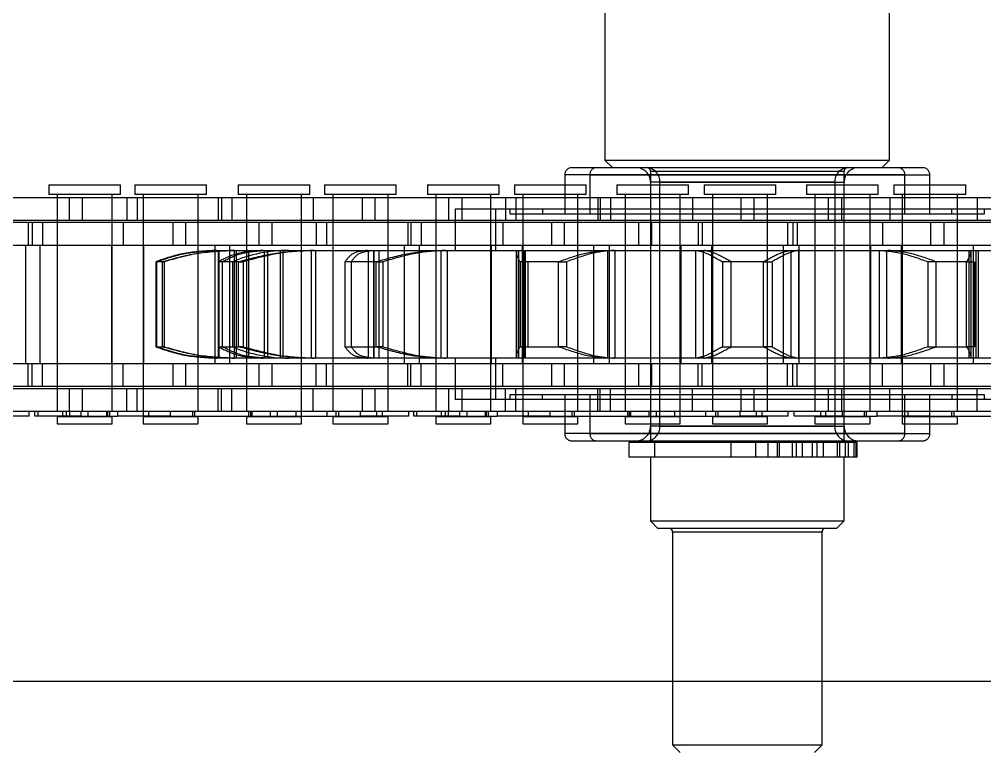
# Model space of a CAD drawing. Header units: metres. Extents: x 0 to 21025, y 0 to 14850.
# Drawn here: x 2326.9 to 2391.4, y 9051.6 to 9100.5 of the extents above; entities that cross this region are included whole.
import ezdxf

# ---------------------------------------------------------------- set-up
doc = ezdxf.new("R2010")
doc.units = ezdxf.units.M
doc.header["$LTSCALE"] = 25
doc.linetypes.add('HIDDEN2', pattern=[4.7625, 3.175, -1.5875])
doc.layers.add('SL4', color=4, linetype='Continuous')
doc.layers.add('ST1', color=7, linetype='HIDDEN2')

msp = doc.modelspace()

# ---------------------------------------------------------------- linework, layer by layer
at = {"layer": 'SL4'}
msp.add_line((2085.802, 9056.144), (2875.564, 9056.144), dxfattribs=at)
at = {"layer": 'ST1'}
for p, q in [((2366.039, 9121.619), (2366.039, 9091.029)), ((2385.089, 9091.029), (2385.089, 9121.619)), ((2366.039, 9091.029), (2383.778, 9091.029)), ((2366.039, 9091.029), (2366.539, 9090.529)), ((2383.778, 9091.029), (2385.089, 9091.029)), ((2384.589, 9090.529), (2385.089, 9091.029)), ((2363.838, 9090.529), (2385.677, 9090.529)), ((2385.677, 9090.529), (2387.291, 9090.529)), ((2386.098, 9090.04), (2363.349, 9090.04)), ((2363.349, 9090.04), (2363.349, 9087.44)), ((2365.03, 9090.04), (2365.03, 9087.44)), ((2365.03, 9090.04), (2387.779, 9090.04)), ((2369.089, 9090.279), (2369.089, 9072.239)), ((2382.032, 9090.279), (2369.096, 9090.279)), ((2382.039, 9072.239), (2382.039, 9090.279)), ((2386.098, 9087.44), (2386.098, 9090.04)), ((2387.779, 9087.44), (2387.779, 9090.04)), ((2328.827, 9089.384), (2333.624, 9089.384)), ((2328.827, 9089.384), (2328.827, 9088.725)), ((2333.624, 9088.725), (2333.624, 9089.384)), ((2334.58, 9089.384), (2339.377, 9089.384)), ((2334.58, 9089.384), (2334.58, 9088.725)), ((2339.377, 9088.725), (2339.377, 9089.384)), ((2341.497, 9089.384), (2346.294, 9089.384)), ((2341.497, 9089.384), (2341.497, 9088.725)), ((2346.294, 9088.725), (2346.294, 9089.384)), ((2347.28, 9089.384), (2352.077, 9089.384)), ((2347.28, 9089.384), (2347.28, 9088.725)), ((2352.077, 9088.725), (2352.077, 9089.384)), ((2354.167, 9089.384), (2358.964, 9089.384)), ((2354.167, 9089.384), (2354.167, 9088.725)), ((2358.964, 9088.725), (2358.964, 9089.384)), ((2359.98, 9089.384), (2364.777, 9089.384)), ((2359.98, 9089.384), (2359.98, 9088.725)), ((2364.777, 9088.725), (2364.777, 9089.384)), ((2366.837, 9089.384), (2371.634, 9089.384)), ((2366.837, 9089.384), (2366.837, 9088.725)), ((2369.089, 9089.551), (2369.089, 9073.216)), ((2381.413, 9089.551), (2369.094, 9089.551)), ((2369.716, 9073.216), (2369.716, 9089.551)), ((2369.716, 9089.551), (2382.034, 9089.551)), ((2371.634, 9088.725), (2371.634, 9089.384)), ((2372.68, 9089.384), (2377.477, 9089.384)), ((2372.68, 9089.384), (2372.68, 9088.725)), ((2377.477, 9088.725), (2377.477, 9089.384)), ((2379.532, 9089.384), (2384.329, 9089.384)), ((2379.532, 9089.384), (2379.532, 9088.725)), ((2381.413, 9089.551), (2381.413, 9073.216)), ((2382.039, 9073.216), (2382.039, 9089.551)), ((2384.329, 9088.725), (2384.329, 9089.384)), ((2385.38, 9089.384), (2390.177, 9089.384)), ((2385.38, 9089.384), (2385.38, 9088.725)), ((2390.177, 9088.725), (2390.177, 9089.384)), ((2321.104, 9088.541), (2330.199, 9088.541)), ((2333.624, 9088.725), (2328.827, 9088.725)), ((2329.38, 9088.725), (2329.38, 9074.227)), ((2329.38, 9088.541), (2329.38, 9087.021)), ((2330.199, 9088.541), (2331.059, 9088.541)), ((2330.199, 9087.021), (2330.199, 9088.541)), ((2331.059, 9088.541), (2340.154, 9088.541)), ((2331.059, 9088.541), (2331.059, 9087.021)), ((2333.07, 9074.227), (2333.07, 9088.725)), ((2333.07, 9087.021), (2333.07, 9088.541)), ((2334.05, 9088.541), (2334.05, 9087.021)), ((2339.377, 9088.725), (2334.58, 9088.725)), ((2334.736, 9088.541), (2334.736, 9087.021)), ((2335.134, 9088.725), (2335.134, 9074.227)), ((2335.134, 9088.541), (2335.134, 9087.021)), ((2338.824, 9074.227), (2338.824, 9088.725)), ((2338.824, 9087.021), (2338.824, 9088.541)), ((2340.154, 9088.541), (2340.154, 9087.021)), ((2340.154, 9088.541), (2346.504, 9088.541)), ((2340.385, 9088.541), (2340.385, 9087.021)), ((2341.071, 9088.541), (2341.071, 9087.021)), ((2346.294, 9088.725), (2341.497, 9088.725)), ((2342.05, 9088.725), (2342.05, 9074.227)), ((2342.05, 9088.541), (2342.05, 9087.021)), ((2345.74, 9074.227), (2345.74, 9088.725)), ((2345.74, 9087.021), (2345.74, 9088.541)), ((2346.504, 9088.541), (2346.504, 9087.021)), ((2346.504, 9088.541), (2355.599, 9088.541)), ((2352.077, 9088.725), (2347.28, 9088.725)), ((2347.834, 9088.725), (2347.834, 9074.227)), ((2347.834, 9088.541), (2347.834, 9087.021)), ((2349.815, 9087.021), (2349.815, 9088.541)), ((2350.645, 9088.541), (2350.645, 9087.021)), ((2351.524, 9074.227), (2351.524, 9088.725)), ((2351.524, 9087.021), (2351.524, 9088.541)), ((2358.964, 9088.725), (2354.167, 9088.725)), ((2354.72, 9088.725), (2354.72, 9074.227)), ((2354.72, 9088.541), (2354.72, 9087.021)), ((2355.599, 9088.541), (2356.459, 9088.541)), ((2355.599, 9087.021), (2355.599, 9088.541)), ((2356.459, 9088.541), (2365.554, 9088.541)), ((2356.459, 9088.541), (2356.459, 9087.021)), ((2358.41, 9074.227), (2358.41, 9088.725)), ((2358.41, 9087.021), (2358.41, 9088.541)), ((2359.39, 9088.541), (2359.39, 9087.021)), ((2364.777, 9088.725), (2359.98, 9088.725)), ((2360.076, 9088.541), (2360.076, 9087.021)), ((2360.534, 9088.725), (2360.534, 9074.227)), ((2360.534, 9088.541), (2360.534, 9087.021)), ((2364.224, 9074.227), (2364.224, 9088.725)), ((2364.224, 9087.021), (2364.224, 9088.541)), ((2365.554, 9088.541), (2365.554, 9087.021)), ((2365.554, 9088.541), (2371.904, 9088.541)), ((2365.725, 9088.541), (2365.725, 9087.021)), ((2366.411, 9088.541), (2366.411, 9087.021)), ((2371.634, 9088.725), (2366.837, 9088.725)), ((2367.39, 9088.725), (2367.39, 9074.227)), ((2367.39, 9088.541), (2367.39, 9087.021)), ((2371.08, 9074.227), (2371.08, 9088.725)), ((2371.08, 9087.021), (2371.08, 9088.541)), ((2371.904, 9088.541), (2371.904, 9087.021)), ((2371.904, 9088.541), (2380.999, 9088.541)), ((2377.477, 9088.725), (2372.68, 9088.725)), ((2373.234, 9088.725), (2373.234, 9074.227)), ((2373.234, 9088.541), (2373.234, 9087.021)), ((2375.155, 9087.021), (2375.155, 9088.541)), ((2376.011, 9088.541), (2376.011, 9087.021)), ((2376.924, 9074.227), (2376.924, 9088.725)), ((2376.924, 9087.021), (2376.924, 9088.541)), ((2384.329, 9088.725), (2379.532, 9088.725)), ((2380.086, 9088.725), (2380.086, 9074.227)), ((2380.086, 9088.541), (2380.086, 9087.021)), ((2380.999, 9088.541), (2381.859, 9088.541)), ((2380.999, 9087.021), (2380.999, 9088.541)), ((2381.859, 9088.541), (2390.954, 9088.541)), ((2381.859, 9088.541), (2381.859, 9087.021)), ((2383.776, 9074.227), (2383.776, 9088.725)), ((2383.776, 9087.021), (2383.776, 9088.541)), ((2385.106, 9088.541), (2385.106, 9087.021)), ((2390.177, 9088.725), (2385.38, 9088.725)), ((2385.934, 9088.725), (2385.934, 9074.227)), ((2385.934, 9088.541), (2385.934, 9087.021)), ((2389.624, 9074.227), (2389.624, 9088.725)), ((2389.624, 9087.021), (2389.624, 9088.541)), ((2390.954, 9088.541), (2390.954, 9087.021)), ((2390.954, 9088.541), (2397.304, 9088.541)), ((2392.419, 9087.759), (2356.02, 9087.759)), ((2356.02, 9087.759), (2356.02, 9084.989)), ((2358.71, 9087.759), (2358.71, 9084.989)), ((2359.685, 9087.759), (2359.685, 9087.44)), ((2361.87, 9087.759), (2361.87, 9087.44)), ((2389.258, 9087.44), (2389.258, 9087.759)), ((2391.444, 9087.44), (2391.444, 9087.759)), ((2359.685, 9087.44), (2389.258, 9087.44)), ((2389.258, 9087.44), (2391.444, 9087.44)), ((2318.359, 9086.869), (2327.454, 9086.869)), ((2321.104, 9087.021), (2330.199, 9087.021)), ((2327.454, 9086.869), (2327.454, 9085.349)), ((2327.454, 9086.869), (2333.804, 9086.869)), ((2327.715, 9086.869), (2327.715, 9085.349)), ((2328.401, 9086.869), (2328.401, 9085.349)), ((2329.38, 9086.869), (2329.38, 9085.349)), ((2330.199, 9087.021), (2331.059, 9087.021)), ((2331.059, 9087.021), (2340.154, 9087.021)), ((2333.07, 9085.349), (2333.07, 9086.869)), ((2333.804, 9086.869), (2333.804, 9085.349)), ((2333.804, 9086.869), (2342.899, 9086.869)), ((2335.134, 9086.869), (2335.134, 9085.349)), ((2337.145, 9085.349), (2337.145, 9086.869)), ((2337.975, 9086.869), (2337.975, 9085.349)), ((2338.824, 9085.349), (2338.824, 9086.869)), ((2340.154, 9087.021), (2346.504, 9087.021)), ((2342.05, 9086.869), (2342.05, 9085.349)), ((2342.899, 9086.869), (2343.759, 9086.869)), ((2342.899, 9085.349), (2342.899, 9086.869)), ((2343.759, 9086.869), (2352.854, 9086.869)), ((2343.759, 9086.869), (2343.759, 9085.349)), ((2345.74, 9085.349), (2345.74, 9086.869)), ((2346.504, 9087.021), (2355.599, 9087.021)), ((2346.72, 9086.869), (2346.72, 9085.349)), ((2347.406, 9086.869), (2347.406, 9085.349)), ((2347.834, 9086.869), (2347.834, 9085.349)), ((2351.524, 9085.349), (2351.524, 9086.869)), ((2352.854, 9086.869), (2352.854, 9085.349)), ((2352.854, 9086.869), (2359.204, 9086.869)), ((2353.055, 9086.869), (2353.055, 9085.349)), ((2353.741, 9086.869), (2353.741, 9085.349)), ((2354.72, 9086.869), (2354.72, 9085.349)), ((2355.599, 9087.021), (2356.459, 9087.021)), ((2356.459, 9087.021), (2365.554, 9087.021)), ((2358.41, 9085.349), (2358.41, 9086.869)), ((2359.204, 9086.869), (2359.204, 9085.349)), ((2359.204, 9086.869), (2368.299, 9086.869)), ((2360.534, 9086.869), (2360.534, 9085.349)), ((2362.485, 9085.349), (2362.485, 9086.869)), ((2363.316, 9086.869), (2363.316, 9085.349)), ((2364.224, 9085.349), (2364.224, 9086.869)), ((2365.554, 9087.021), (2371.904, 9087.021)), ((2367.39, 9086.869), (2367.39, 9085.349)), ((2368.299, 9086.869), (2369.159, 9086.869)), ((2368.299, 9085.349), (2368.299, 9086.869)), ((2369.159, 9086.869), (2378.254, 9086.869)), ((2369.159, 9086.869), (2369.159, 9085.349)), ((2371.08, 9085.349), (2371.08, 9086.869)), ((2371.904, 9087.021), (2380.999, 9087.021)), ((2372.272, 9086.869), (2372.272, 9085.349)), ((2372.547, 9086.869), (2372.547, 9085.349)), ((2373.234, 9086.869), (2373.234, 9085.349)), ((2376.924, 9085.349), (2376.924, 9086.869)), ((2378.254, 9086.869), (2378.254, 9085.349)), ((2378.254, 9086.869), (2384.604, 9086.869)), ((2378.62, 9086.869), (2378.62, 9085.349)), ((2378.894, 9086.869), (2378.894, 9085.349)), ((2380.086, 9086.869), (2380.086, 9085.349)), ((2380.999, 9087.021), (2381.859, 9087.021)), ((2381.859, 9087.021), (2390.954, 9087.021)), ((2383.776, 9085.349), (2383.776, 9086.869)), ((2384.604, 9086.869), (2384.604, 9085.349)), ((2384.604, 9086.869), (2393.699, 9086.869)), ((2385.934, 9086.869), (2385.934, 9085.349)), ((2387.851, 9085.349), (2387.851, 9086.869)), ((2388.711, 9086.869), (2388.711, 9085.349)), ((2389.624, 9085.349), (2389.624, 9086.869)), ((2390.954, 9087.021), (2397.304, 9087.021)), ((2318.359, 9085.349), (2327.454, 9085.349)), ((2327.265, 9085.349), (2327.265, 9077.419)), ((2327.454, 9085.349), (2333.804, 9085.349)), ((2328.239, 9077.419), (2328.239, 9085.349)), ((2329.38, 9085.349), (2329.38, 9077.419)), ((2333.019, 9085.349), (2333.019, 9077.419)), ((2333.07, 9077.419), (2333.07, 9085.349)), ((2333.804, 9085.349), (2342.899, 9085.349)), ((2335.134, 9085.349), (2335.134, 9077.419)), ((2335.185, 9077.419), (2335.185, 9085.349)), ((2338.824, 9077.419), (2338.824, 9085.349)), ((2339.935, 9085.349), (2339.935, 9077.419)), ((2340.939, 9077.419), (2340.939, 9085.349)), ((2342.05, 9085.349), (2342.05, 9077.419)), ((2342.899, 9085.349), (2343.759, 9085.349)), ((2343.759, 9085.349), (2352.854, 9085.349)), ((2345.719, 9085.349), (2345.719, 9077.419)), ((2345.74, 9077.419), (2345.74, 9085.349)), ((2347.834, 9085.349), (2347.834, 9077.419)), ((2347.855, 9077.419), (2347.855, 9085.349)), ((2351.524, 9077.419), (2351.524, 9085.349)), ((2352.605, 9085.349), (2352.605, 9077.419)), ((2352.854, 9085.349), (2359.204, 9085.349)), ((2353.639, 9077.419), (2353.639, 9085.349)), ((2354.72, 9085.349), (2354.72, 9077.419)), ((2358.41, 9077.419), (2358.41, 9085.349)), ((2358.419, 9085.349), (2358.419, 9077.419)), ((2359.204, 9085.349), (2368.299, 9085.349)), ((2360.525, 9077.419), (2360.525, 9085.349)), ((2360.534, 9085.349), (2360.534, 9077.419)), ((2364.224, 9077.419), (2364.224, 9085.349)), ((2365.276, 9085.349), (2365.276, 9077.419)), ((2366.339, 9077.419), (2366.339, 9085.349)), ((2367.39, 9085.349), (2367.39, 9077.419)), ((2368.299, 9085.349), (2369.159, 9085.349)), ((2369.159, 9085.349), (2378.254, 9085.349)), ((2371.08, 9077.419), (2371.08, 9085.349)), ((2371.119, 9085.349), (2371.119, 9077.419)), ((2373.196, 9077.419), (2373.196, 9085.349)), ((2373.234, 9085.349), (2373.234, 9077.419)), ((2376.924, 9077.419), (2376.924, 9085.349)), ((2377.971, 9085.349), (2377.971, 9077.419)), ((2378.254, 9085.349), (2384.604, 9085.349)), ((2379.039, 9077.419), (2379.039, 9085.349)), ((2380.086, 9085.349), (2380.086, 9077.419)), ((2383.776, 9077.419), (2383.776, 9085.349)), ((2383.819, 9085.349), (2383.819, 9077.419)), ((2384.604, 9085.349), (2393.699, 9085.349)), ((2385.891, 9077.419), (2385.891, 9085.349)), ((2385.934, 9085.349), (2385.934, 9077.419)), ((2389.624, 9077.419), (2389.624, 9085.349)), ((2390.671, 9085.349), (2390.671, 9077.419)), ((2340.066, 9084.989), (2341.12, 9084.989)), ((2340.186, 9077.779), (2340.186, 9084.989)), ((2340.229, 9077.779), (2340.229, 9084.989)), ((2341.12, 9084.989), (2341.249, 9084.989)), ((2341.249, 9077.779), (2341.249, 9084.989)), ((2341.249, 9084.989), (2343.159, 9084.989)), ((2341.384, 9077.779), (2341.384, 9084.989)), ((2342.206, 9077.779), (2342.206, 9084.989)), ((2343.159, 9084.989), (2346.284, 9084.989)), ((2343.255, 9077.779), (2343.255, 9084.989)), ((2343.471, 9077.779), (2343.471, 9084.989)), ((2344.323, 9077.779), (2344.323, 9084.989)), ((2344.504, 9077.779), (2344.504, 9084.989)), ((2346.284, 9084.989), (2346.408, 9084.989)), ((2346.408, 9077.779), (2346.408, 9084.989)), ((2346.408, 9084.989), (2350.161, 9084.989)), ((2346.704, 9077.779), (2346.704, 9084.989)), ((2350.161, 9084.989), (2354.98, 9084.989)), ((2350.221, 9077.779), (2350.221, 9084.989)), ((2350.583, 9077.779), (2350.583, 9084.989)), ((2350.598, 9077.779), (2350.598, 9084.989)), ((2350.939, 9077.779), (2350.939, 9084.989)), ((2354.98, 9084.989), (2355.084, 9084.989)), ((2355.084, 9077.779), (2355.084, 9084.989)), ((2355.084, 9084.989), (2360.227, 9084.989)), ((2355.506, 9077.779), (2355.506, 9084.989)), ((2360.097, 9084.991), (2360.097, 9077.776)), ((2360.227, 9084.989), (2366.159, 9084.989)), ((2360.244, 9077.779), (2360.244, 9084.989)), ((2360.275, 9077.779), (2360.275, 9084.989)), ((2360.592, 9084.991), (2360.592, 9077.776)), ((2360.709, 9077.779), (2360.709, 9084.989)), ((2360.734, 9077.779), (2360.734, 9084.989)), ((2366.159, 9084.989), (2366.23, 9084.989)), ((2366.23, 9077.779), (2366.23, 9084.989)), ((2366.23, 9084.989), (2372.115, 9084.989)), ((2366.727, 9077.779), (2366.727, 9084.989)), ((2372.115, 9077.779), (2372.115, 9084.989)), ((2372.115, 9084.989), (2372.143, 9084.989)), ((2372.143, 9084.989), (2378.472, 9084.989)), ((2372.627, 9077.779), (2372.627, 9084.989)), ((2378.472, 9084.989), (2378.502, 9084.989)), ((2378.502, 9077.779), (2378.502, 9084.989)), ((2378.502, 9084.989), (2384.402, 9084.989)), ((2379.013, 9077.779), (2379.013, 9084.989)), ((2384.402, 9077.779), (2384.402, 9084.989)), ((2384.402, 9084.989), (2384.471, 9084.989)), ((2384.471, 9084.989), (2390.435, 9084.989)), ((2384.898, 9077.779), (2384.898, 9084.989)), ((2390.394, 9084.989), (2390.394, 9077.779)), ((2390.419, 9077.779), (2390.419, 9084.989)), ((2390.435, 9084.989), (2395.623, 9084.989)), ((2390.537, 9077.776), (2390.537, 9084.991)), ((2390.853, 9084.989), (2390.853, 9077.779)), ((2390.884, 9077.779), (2390.884, 9084.989)), ((2391.031, 9077.776), (2391.031, 9084.991)), ((2336.433, 9084.227), (2335.977, 9084.227)), ((2335.977, 9084.227), (2335.977, 9078.541)), ((2336.057, 9078.541), (2336.057, 9084.227)), ((2336.433, 9078.541), (2336.433, 9084.227)), ((2336.433, 9084.227), (2336.553, 9084.227)), ((2336.553, 9084.227), (2336.553, 9078.541)), ((2341.529, 9084.227), (2340.175, 9084.227)), ((2340.175, 9084.227), (2340.175, 9078.541)), ((2340.447, 9078.541), (2340.447, 9084.227)), ((2341.121, 9084.227), (2341.121, 9078.541)), ((2341.529, 9078.541), (2341.529, 9084.227)), ((2341.529, 9084.227), (2341.835, 9084.227)), ((2341.835, 9084.227), (2341.835, 9078.541)), ((2350.73, 9084.227), (2348.641, 9084.227)), ((2348.641, 9084.227), (2348.641, 9078.541)), ((2349.071, 9078.541), (2349.071, 9084.227)), ((2350.73, 9078.541), (2350.73, 9084.227)), ((2350.73, 9084.227), (2351.185, 9084.227)), ((2351.185, 9084.227), (2351.185, 9078.541)), ((2362.926, 9084.227), (2360.355, 9084.227)), ((2360.355, 9084.227), (2360.355, 9078.541)), ((2360.892, 9078.541), (2360.892, 9084.227)), ((2362.926, 9078.541), (2362.926, 9084.227)), ((2362.926, 9084.227), (2363.476, 9084.227)), ((2363.476, 9084.227), (2363.476, 9078.541)), ((2376.647, 9084.227), (2373.904, 9084.227)), ((2373.904, 9084.227), (2373.904, 9078.541)), ((2374.482, 9078.541), (2374.482, 9084.227)), ((2376.647, 9078.541), (2376.647, 9084.227)), ((2376.647, 9084.227), (2377.225, 9084.227)), ((2377.225, 9084.227), (2377.225, 9078.541)), ((2390.237, 9084.227), (2387.652, 9084.227)), ((2387.652, 9084.227), (2387.652, 9078.541)), ((2388.202, 9078.541), (2388.202, 9084.227)), ((2390.237, 9078.541), (2390.237, 9084.227)), ((2390.237, 9084.227), (2390.773, 9084.227)), ((2390.773, 9084.227), (2390.773, 9078.541)), ((2335.977, 9078.541), (2336.433, 9078.541)), ((2336.553, 9078.541), (2336.433, 9078.541)), ((2340.175, 9078.541), (2341.529, 9078.541)), ((2341.835, 9078.541), (2341.529, 9078.541)), ((2348.641, 9078.541), (2350.73, 9078.541)), ((2351.185, 9078.541), (2350.73, 9078.541)), ((2360.355, 9078.541), (2362.926, 9078.541)), ((2363.476, 9078.541), (2362.926, 9078.541)), ((2373.904, 9078.541), (2376.647, 9078.541)), ((2377.225, 9078.541), (2376.647, 9078.541)), ((2387.652, 9078.541), (2390.237, 9078.541)), ((2390.773, 9078.541), (2390.237, 9078.541)), ((2318.359, 9077.419), (2327.454, 9077.419)), ((2327.454, 9075.899), (2327.454, 9077.419)), ((2327.454, 9077.419), (2333.804, 9077.419)), ((2327.715, 9075.899), (2327.715, 9077.419)), ((2328.401, 9075.899), (2328.401, 9077.419)), ((2329.38, 9077.419), (2329.38, 9075.899)), ((2333.07, 9075.899), (2333.07, 9077.419)), ((2333.804, 9075.899), (2333.804, 9077.419)), ((2333.804, 9077.419), (2342.899, 9077.419)), ((2335.134, 9077.419), (2335.134, 9075.899)), ((2337.145, 9075.899), (2337.145, 9077.419)), ((2337.975, 9077.419), (2337.975, 9075.899)), ((2338.824, 9075.899), (2338.824, 9077.419)), ((2341.12, 9077.779), (2340.066, 9077.779)), ((2341.249, 9077.779), (2341.12, 9077.779)), ((2343.159, 9077.779), (2341.249, 9077.779)), ((2342.05, 9077.419), (2342.05, 9075.899)), ((2342.899, 9077.419), (2343.759, 9077.419)), ((2342.899, 9075.899), (2342.899, 9077.419)), ((2346.284, 9077.779), (2343.159, 9077.779)), ((2343.759, 9077.419), (2352.854, 9077.419)), ((2343.759, 9077.419), (2343.759, 9075.899)), ((2345.74, 9075.899), (2345.74, 9077.419)), ((2346.408, 9077.779), (2346.284, 9077.779)), ((2350.161, 9077.779), (2346.408, 9077.779)), ((2346.72, 9075.899), (2346.72, 9077.419)), ((2347.406, 9075.899), (2347.406, 9077.419)), ((2347.834, 9077.419), (2347.834, 9075.899)), ((2354.98, 9077.779), (2350.161, 9077.779)), ((2351.524, 9075.899), (2351.524, 9077.419)), ((2352.854, 9075.899), (2352.854, 9077.419)), ((2352.854, 9077.419), (2359.204, 9077.419)), ((2353.055, 9075.899), (2353.055, 9077.419)), ((2353.741, 9075.899), (2353.741, 9077.419)), ((2354.72, 9077.419), (2354.72, 9075.899)), ((2355.084, 9077.779), (2354.98, 9077.779)), ((2360.227, 9077.779), (2355.084, 9077.779)), ((2356.02, 9077.779), (2356.02, 9075.009)), ((2358.41, 9075.899), (2358.41, 9077.419)), ((2358.71, 9077.779), (2358.71, 9075.009)), ((2359.204, 9075.899), (2359.204, 9077.419)), ((2359.204, 9077.419), (2368.299, 9077.419)), ((2366.159, 9077.779), (2360.227, 9077.779)), ((2360.534, 9077.419), (2360.534, 9075.899)), ((2362.485, 9075.899), (2362.485, 9077.419)), ((2363.316, 9077.419), (2363.316, 9075.899)), ((2364.224, 9075.899), (2364.224, 9077.419)), ((2366.23, 9077.779), (2366.159, 9077.779)), ((2372.115, 9077.779), (2366.23, 9077.779)), ((2367.39, 9077.419), (2367.39, 9075.899)), ((2368.299, 9077.419), (2369.159, 9077.419)), ((2368.299, 9075.899), (2368.299, 9077.419)), ((2369.159, 9077.419), (2378.254, 9077.419)), ((2369.159, 9077.419), (2369.159, 9075.899)), ((2371.08, 9075.899), (2371.08, 9077.419)), ((2372.143, 9077.779), (2372.115, 9077.779)), ((2378.472, 9077.779), (2372.143, 9077.779)), ((2372.272, 9075.899), (2372.272, 9077.419)), ((2372.547, 9075.899), (2372.547, 9077.419)), ((2373.234, 9077.419), (2373.234, 9075.899)), ((2376.924, 9075.899), (2376.924, 9077.419)), ((2378.254, 9075.899), (2378.254, 9077.419)), ((2378.254, 9077.419), (2384.604, 9077.419)), ((2378.502, 9077.779), (2378.472, 9077.779)), ((2384.402, 9077.779), (2378.502, 9077.779)), ((2378.62, 9075.899), (2378.62, 9077.419)), ((2378.894, 9075.899), (2378.894, 9077.419)), ((2380.086, 9077.419), (2380.086, 9075.899)), ((2383.776, 9075.899), (2383.776, 9077.419)), ((2384.471, 9077.779), (2384.402, 9077.779)), ((2390.435, 9077.779), (2384.471, 9077.779)), ((2384.604, 9075.899), (2384.604, 9077.419)), ((2384.604, 9077.419), (2393.699, 9077.419)), ((2385.934, 9077.419), (2385.934, 9075.899)), ((2387.851, 9075.899), (2387.851, 9077.419)), ((2388.711, 9077.419), (2388.711, 9075.899)), ((2389.624, 9075.899), (2389.624, 9077.419)), ((2395.623, 9077.779), (2390.435, 9077.779)), ((2318.359, 9075.899), (2327.454, 9075.899)), ((2321.104, 9075.747), (2330.199, 9075.747)), ((2327.454, 9075.899), (2333.804, 9075.899)), ((2329.38, 9075.747), (2329.38, 9074.227)), ((2330.199, 9075.747), (2331.059, 9075.747)), ((2330.199, 9074.227), (2330.199, 9075.747)), ((2331.059, 9075.747), (2340.154, 9075.747)), ((2331.059, 9075.747), (2331.059, 9074.227)), ((2333.07, 9074.227), (2333.07, 9075.747)), ((2333.804, 9075.899), (2342.899, 9075.899)), ((2334.05, 9074.227), (2334.05, 9075.747)), ((2334.736, 9074.227), (2334.736, 9075.747)), ((2335.134, 9075.747), (2335.134, 9073.894)), ((2338.824, 9074.227), (2338.824, 9075.747)), ((2340.154, 9074.227), (2340.154, 9075.747)), ((2340.154, 9075.747), (2346.504, 9075.747)), ((2340.385, 9074.227), (2340.385, 9075.747)), ((2341.071, 9074.227), (2341.071, 9075.747)), ((2342.05, 9075.747), (2342.05, 9074.227)), ((2342.899, 9075.899), (2343.759, 9075.899)), ((2343.759, 9075.899), (2352.854, 9075.899)), ((2345.74, 9073.894), (2345.74, 9075.747)), ((2346.504, 9074.227), (2346.504, 9075.747)), ((2346.504, 9075.747), (2355.599, 9075.747)), ((2347.834, 9075.747), (2347.834, 9074.227)), ((2349.815, 9074.227), (2349.815, 9075.747)), ((2350.645, 9075.747), (2350.645, 9074.227)), ((2351.524, 9074.227), (2351.524, 9075.747)), ((2352.854, 9075.899), (2359.204, 9075.899)), ((2354.72, 9075.747), (2354.72, 9074.227)), ((2355.599, 9075.747), (2356.459, 9075.747)), ((2355.599, 9074.227), (2355.599, 9075.747)), ((2356.459, 9075.747), (2365.554, 9075.747)), ((2356.459, 9075.747), (2356.459, 9074.227)), ((2358.41, 9074.227), (2358.41, 9075.747)), ((2359.204, 9075.899), (2368.299, 9075.899)), ((2359.39, 9074.227), (2359.39, 9075.747)), ((2360.076, 9074.227), (2360.076, 9075.747)), ((2360.534, 9075.747), (2360.534, 9073.894)), ((2364.224, 9074.227), (2364.224, 9075.747)), ((2365.554, 9074.227), (2365.554, 9075.747)), ((2365.554, 9075.747), (2371.904, 9075.747)), ((2365.725, 9074.227), (2365.725, 9075.747)), ((2366.411, 9074.227), (2366.411, 9075.747)), ((2367.39, 9075.747), (2367.39, 9074.227)), ((2368.299, 9075.899), (2369.159, 9075.899)), ((2369.159, 9075.899), (2378.254, 9075.899)), ((2371.08, 9073.894), (2371.08, 9075.747)), ((2371.904, 9074.227), (2371.904, 9075.747)), ((2371.904, 9075.747), (2380.999, 9075.747)), ((2373.234, 9075.747), (2373.234, 9074.227)), ((2375.155, 9074.227), (2375.155, 9075.747)), ((2376.011, 9075.747), (2376.011, 9074.227)), ((2376.924, 9074.227), (2376.924, 9075.747)), ((2378.254, 9075.899), (2384.604, 9075.899)), ((2380.086, 9075.747), (2380.086, 9074.227)), ((2380.999, 9075.747), (2381.859, 9075.747)), ((2380.999, 9074.227), (2380.999, 9075.747)), ((2381.859, 9075.747), (2390.954, 9075.747)), ((2381.859, 9075.747), (2381.859, 9074.227)), ((2383.776, 9074.227), (2383.776, 9075.747)), ((2384.604, 9075.899), (2393.699, 9075.899)), ((2385.106, 9074.227), (2385.106, 9075.747)), ((2385.934, 9075.747), (2385.934, 9073.894)), ((2389.624, 9074.227), (2389.624, 9075.747)), ((2390.954, 9074.227), (2390.954, 9075.747)), ((2390.954, 9075.747), (2397.304, 9075.747)), ((2392.419, 9075.009), (2356.02, 9075.009)), ((2389.258, 9075.327), (2359.685, 9075.327)), ((2359.685, 9075.327), (2359.685, 9075.009)), ((2361.87, 9075.009), (2361.87, 9075.327)), ((2363.349, 9075.327), (2363.349, 9072.727)), ((2365.03, 9075.327), (2365.03, 9072.727)), ((2386.098, 9072.727), (2386.098, 9075.327)), ((2387.779, 9072.727), (2387.779, 9075.327)), ((2389.258, 9075.327), (2389.258, 9075.009)), ((2391.444, 9075.327), (2389.258, 9075.327)), ((2391.444, 9075.009), (2391.444, 9075.327)), ((2321.104, 9074.227), (2330.199, 9074.227)), ((2327.51, 9073.894), (2327.51, 9074.227)), ((2327.901, 9073.894), (2327.901, 9074.227)), ((2328.104, 9073.894), (2328.104, 9074.227)), ((2329.749, 9074.227), (2329.749, 9073.858)), ((2330.02, 9073.894), (2330.02, 9074.227)), ((2330.199, 9074.227), (2331.059, 9074.227)), ((2330.222, 9073.894), (2330.222, 9074.227)), ((2330.982, 9073.894), (2330.982, 9074.227)), ((2331.059, 9074.227), (2340.154, 9074.227)), ((2331.469, 9073.894), (2331.469, 9074.227)), ((2332.701, 9073.858), (2332.701, 9074.227)), ((2332.78, 9073.894), (2332.78, 9074.227)), ((2332.901, 9073.894), (2332.901, 9074.227)), ((2333.427, 9074.227), (2333.427, 9073.894)), ((2335.503, 9074.227), (2335.503, 9073.858)), ((2336.979, 9073.894), (2336.979, 9074.227)), ((2338.455, 9073.858), (2338.455, 9074.227)), ((2338.598, 9073.894), (2338.598, 9074.227)), ((2340.154, 9074.227), (2346.504, 9074.227)), ((2342.22, 9073.894), (2342.22, 9074.227)), ((2342.341, 9073.894), (2342.341, 9074.227)), ((2342.419, 9074.227), (2342.419, 9073.858)), ((2343.652, 9073.894), (2343.652, 9074.227)), ((2344.139, 9073.894), (2344.139, 9074.227)), ((2345.371, 9073.858), (2345.371, 9074.227)), ((2346.504, 9074.227), (2355.599, 9074.227)), ((2347.447, 9073.894), (2347.447, 9074.227)), ((2348.06, 9073.894), (2348.06, 9074.227)), ((2348.203, 9074.227), (2348.203, 9073.858)), ((2349.679, 9073.894), (2349.679, 9074.227)), ((2350.786, 9073.894), (2350.786, 9074.227)), ((2351.155, 9073.858), (2351.155, 9074.227)), ((2352.91, 9073.894), (2352.91, 9074.227)), ((2353.241, 9073.894), (2353.241, 9074.227)), ((2353.444, 9073.894), (2353.444, 9074.227)), ((2355.089, 9074.227), (2355.089, 9073.858)), ((2355.36, 9073.894), (2355.36, 9074.227)), ((2355.562, 9073.894), (2355.562, 9074.227)), ((2355.599, 9074.227), (2356.459, 9074.227)), ((2356.322, 9073.894), (2356.322, 9074.227)), ((2356.459, 9074.227), (2365.554, 9074.227)), ((2356.809, 9073.894), (2356.809, 9074.227)), ((2358.041, 9073.858), (2358.041, 9074.227)), ((2358.12, 9073.894), (2358.12, 9074.227)), ((2358.241, 9073.894), (2358.241, 9074.227)), ((2358.827, 9074.227), (2358.827, 9073.894)), ((2360.903, 9074.227), (2360.903, 9073.858)), ((2362.379, 9073.894), (2362.379, 9074.227)), ((2363.855, 9073.858), (2363.855, 9074.227)), ((2363.998, 9073.894), (2363.998, 9074.227)), ((2365.554, 9074.227), (2371.904, 9074.227)), ((2367.56, 9073.894), (2367.56, 9074.227)), ((2367.681, 9073.894), (2367.681, 9074.227)), ((2367.759, 9074.227), (2367.759, 9073.858)), ((2368.992, 9073.894), (2368.992, 9074.227)), ((2369.479, 9073.894), (2369.479, 9074.227)), ((2370.711, 9073.858), (2370.711, 9074.227)), ((2371.904, 9074.227), (2380.999, 9074.227)), ((2372.787, 9073.894), (2372.787, 9074.227)), ((2373.46, 9073.894), (2373.46, 9074.227)), ((2373.603, 9074.227), (2373.603, 9073.858)), ((2375.079, 9073.894), (2375.079, 9074.227)), ((2376.186, 9073.894), (2376.186, 9074.227)), ((2376.555, 9073.858), (2376.555, 9074.227)), ((2378.31, 9073.894), (2378.31, 9074.227)), ((2378.7, 9073.894), (2378.7, 9074.227)), ((2380.455, 9074.227), (2380.455, 9073.858)), ((2380.824, 9073.894), (2380.824, 9074.227)), ((2380.999, 9074.227), (2381.859, 9074.227)), ((2381.859, 9074.227), (2390.954, 9074.227)), ((2381.931, 9073.894), (2381.931, 9074.227)), ((2383.407, 9073.858), (2383.407, 9074.227)), ((2383.55, 9073.894), (2383.55, 9074.227)), ((2384.227, 9074.227), (2384.227, 9073.894)), ((2386.303, 9074.227), (2386.303, 9073.858)), ((2387.779, 9073.894), (2387.779, 9074.227)), ((2389.255, 9073.858), (2389.255, 9074.227)), ((2389.398, 9073.894), (2389.398, 9074.227)), ((2390.954, 9074.227), (2397.304, 9074.227)), ((2327.51, 9073.894), (2324.279, 9073.894)), ((2330.982, 9073.894), (2327.901, 9073.894)), ((2333.07, 9073.858), (2329.38, 9073.858)), ((2329.38, 9073.858), (2329.38, 9073.384)), ((2330.982, 9073.894), (2333.427, 9073.894)), ((2333.07, 9073.384), (2333.07, 9073.858)), ((2336.979, 9073.894), (2333.427, 9073.894)), ((2338.824, 9073.858), (2335.134, 9073.858)), ((2335.134, 9073.858), (2335.134, 9073.384)), ((2336.979, 9073.894), (2349.679, 9073.894)), ((2338.824, 9073.384), (2338.824, 9073.858)), ((2345.74, 9073.858), (2342.05, 9073.858)), ((2342.05, 9073.858), (2342.05, 9073.384)), ((2345.74, 9073.384), (2345.74, 9073.858)), ((2351.524, 9073.858), (2347.834, 9073.858)), ((2347.834, 9073.858), (2347.834, 9073.384)), ((2352.91, 9073.894), (2349.679, 9073.894)), ((2351.524, 9073.384), (2351.524, 9073.858)), ((2356.322, 9073.894), (2353.241, 9073.894)), ((2358.41, 9073.858), (2354.72, 9073.858)), ((2354.72, 9073.858), (2354.72, 9073.384)), ((2356.322, 9073.894), (2358.827, 9073.894)), ((2358.41, 9073.384), (2358.41, 9073.858)), ((2362.379, 9073.894), (2358.827, 9073.894)), ((2364.224, 9073.858), (2360.534, 9073.858)), ((2360.534, 9073.858), (2360.534, 9073.384)), ((2362.379, 9073.894), (2375.079, 9073.894)), ((2364.224, 9073.384), (2364.224, 9073.858)), ((2371.08, 9073.858), (2367.39, 9073.858)), ((2367.39, 9073.858), (2367.39, 9073.384)), ((2371.08, 9073.384), (2371.08, 9073.858)), ((2376.924, 9073.858), (2373.234, 9073.858)), ((2373.234, 9073.858), (2373.234, 9073.384)), ((2378.31, 9073.894), (2375.079, 9073.894)), ((2376.924, 9073.384), (2376.924, 9073.858)), ((2381.931, 9073.894), (2378.7, 9073.894)), ((2383.776, 9073.858), (2380.086, 9073.858)), ((2380.086, 9073.858), (2380.086, 9073.384)), ((2381.931, 9073.894), (2384.227, 9073.894)), ((2383.776, 9073.384), (2383.776, 9073.858)), ((2387.779, 9073.894), (2384.227, 9073.894)), ((2389.624, 9073.858), (2385.934, 9073.858)), ((2385.934, 9073.858), (2385.934, 9073.384)), ((2387.779, 9073.894), (2400.479, 9073.894)), ((2389.624, 9073.384), (2389.624, 9073.858)), ((2329.38, 9073.384), (2333.07, 9073.384)), ((2335.134, 9073.384), (2338.824, 9073.384)), ((2342.05, 9073.384), (2345.74, 9073.384)), ((2347.834, 9073.384), (2351.524, 9073.384)), ((2354.72, 9073.384), (2358.41, 9073.384)), ((2360.534, 9073.384), (2364.224, 9073.384)), ((2367.39, 9073.384), (2371.08, 9073.384)), ((2381.413, 9073.216), (2369.094, 9073.216)), ((2369.716, 9073.216), (2382.034, 9073.216)), ((2373.234, 9073.384), (2376.924, 9073.384)), ((2380.086, 9073.384), (2383.776, 9073.384)), ((2385.934, 9073.384), (2389.624, 9073.384)), ((2386.098, 9072.727), (2363.349, 9072.727)), ((2363.838, 9072.239), (2385.677, 9072.239)), ((2365.03, 9072.727), (2387.779, 9072.727)), ((2369.364, 9072.239), (2369.364, 9071.139)), ((2381.764, 9071.139), (2381.764, 9072.239)), ((2385.677, 9072.239), (2387.291, 9072.239)), ((2382.926, 9072.139), (2367.639, 9072.139)), ((2367.639, 9072.139), (2367.639, 9071.139)), ((2369.364, 9072.139), (2369.364, 9071.139)), ((2374.471, 9072.139), (2374.471, 9071.139)), ((2376.109, 9072.139), (2376.109, 9071.139)), ((2376.934, 9072.139), (2376.934, 9071.139)), ((2377.568, 9072.139), (2377.568, 9071.139)), ((2377.692, 9072.139), (2377.692, 9071.139)), ((2378.563, 9072.139), (2378.563, 9071.139)), ((2378.841, 9072.139), (2378.841, 9071.139)), ((2379.268, 9071.139), (2379.268, 9072.139)), ((2379.896, 9072.139), (2379.896, 9071.139)), ((2380.207, 9072.139), (2380.207, 9071.139)), ((2380.638, 9072.139), (2380.638, 9071.139)), ((2381.596, 9071.139), (2381.596, 9072.139)), ((2381.764, 9071.139), (2381.764, 9072.139)), ((2382.122, 9072.139), (2382.122, 9071.139)), ((2382.311, 9072.139), (2382.311, 9071.139)), ((2382.314, 9072.139), (2382.314, 9071.139)), ((2382.701, 9072.139), (2382.701, 9071.139)), ((2382.834, 9072.139), (2382.834, 9071.139)), ((2382.894, 9071.139), (2382.894, 9072.139)), ((2382.926, 9071.139), (2382.926, 9072.139)), ((2382.926, 9071.139), (2367.639, 9071.139)), ((2369.089, 9071.139), (2369.089, 9066.884)), ((2382.039, 9066.884), (2382.039, 9071.139)), ((2369.089, 9066.884), (2381.148, 9066.884)), ((2369.089, 9066.884), (2369.589, 9066.384)), ((2381.148, 9066.884), (2382.039, 9066.884)), ((2381.539, 9066.384), (2382.039, 9066.884)), ((2380.717, 9066.384), (2369.589, 9066.384)), ((2370.564, 9066.134), (2370.564, 9051.884)), ((2380.564, 9066.134), (2370.601, 9066.134)), ((2380.564, 9051.884), (2380.564, 9066.134)), ((2381.539, 9066.384), (2380.717, 9066.384)), ((2085.802, 9056.144), (2875.564, 9056.144)), ((2370.564, 9051.884), (2379.876, 9051.884)), ((2370.564, 9051.884), (2371.064, 9051.384)), ((2379.876, 9051.884), (2380.564, 9051.884)), ((2380.064, 9051.384), (2380.564, 9051.884))]:
    msp.add_line(p, q, dxfattribs=at)
for centre, radius, start, end in [((2363.838, 9090.04), 0.489, 90, 180), ((2365.488, 9090.071), 0.459, 94.53893, 183.91324), ((2368.112, 9089.551), 0.977, 0, 90), ((2368.783, 9089.596), 0.934, 357.23726, 86.94097), ((2368.839, 9090.279), 0.25, 0, 90), ((2382.345, 9089.596), 0.934, 93.05903, 182.76274), ((2383.016, 9089.551), 0.977, 90, 180), ((2382.289, 9090.279), 0.25, 90, 180), ((2385.64, 9090.071), 0.459, 356.08676, 85.46107), ((2387.291, 9090.04), 0.489, 0, 90), ((2344.872, 9075.371), 9.618, 90.09202, 112.96021), ((2344.872, 9087.396), 9.618, 247.03979, 269.90798), ((2368.112, 9073.216), 0.977, 270, 0), ((2368.783, 9073.171), 0.934, 273.05903, 2.76274), ((2382.345, 9073.171), 0.934, 177.23726, 266.94097), ((2383.016, 9073.216), 0.977, 180, 270), ((2363.838, 9072.727), 0.489, 180, 270), ((2365.488, 9072.696), 0.459, 176.08676, 265.46107), ((2385.64, 9072.696), 0.459, 274.53893, 3.91324), ((2387.291, 9072.727), 0.489, 270, 0), ((2370.314, 9066.134), 0.25, 0, 90), ((2380.814, 9066.134), 0.25, 90, 180)]:
    msp.add_arc(centre, radius, start, end, dxfattribs=at)
for points, knots in [([(2340.066, 9084.989), (2339.324, 9084.951), (2337.838, 9084.875), (2336.598, 9084.443), (2335.977, 9084.227)], [0, 0, 0, 0, 0.49948, 1, 1, 1, 1]), ([(2336.057, 9084.227), (2336.671, 9084.443), (2337.897, 9084.875), (2339.372, 9084.951), (2340.11, 9084.989)], [0, 0, 0, 0, 0.500152, 1, 1, 1, 1]), ([(2336.433, 9084.227), (2337.181, 9084.443), (2338.675, 9084.875), (2340.306, 9084.951), (2341.12, 9084.989)], [0, 0, 0, 0, 0.500529, 1, 1, 1, 1]), ([(2341.254, 9084.989), (2340.439, 9084.951), (2338.806, 9084.875), (2337.305, 9084.443), (2336.553, 9084.227)], [0, 0, 0, 0, 0.499459, 1, 1, 1, 1]), ([(2343.159, 9084.989), (2342.58, 9084.951), (2341.42, 9084.875), (2340.59, 9084.443), (2340.175, 9084.227)], [0, 0, 0, 0, 0.499427, 1, 1, 1, 1]), ([(2340.447, 9084.227), (2340.852, 9084.443), (2341.662, 9084.875), (2342.805, 9084.951), (2343.376, 9084.989)], [0, 0, 0, 0, 0.500133, 1, 1, 1, 1]), ([(2341.529, 9084.227), (2342.321, 9084.443), (2343.903, 9084.875), (2345.491, 9084.951), (2346.284, 9084.989)], [0, 0, 0, 0, 0.500514, 1, 1, 1, 1]), ([(2346.581, 9084.989), (2345.791, 9084.951), (2344.209, 9084.876), (2342.627, 9084.443), (2341.835, 9084.227)], [0, 0, 0, 0, 0.499098, 1, 1, 1, 1]), ([(2350.161, 9084.989), (2349.815, 9084.951), (2349.121, 9084.876), (2348.801, 9084.443), (2348.641, 9084.227)], [0, 0, 0, 0, 0.499098, 1, 1, 1, 1]), ([(2349.071, 9084.227), (2349.22, 9084.443), (2349.517, 9084.875), (2350.189, 9084.951), (2350.525, 9084.989)], [0, 0, 0, 0, 0.500534, 1, 1, 1, 1]), ([(2350.73, 9084.227), (2351.47, 9084.443), (2352.949, 9084.875), (2354.303, 9084.951), (2354.98, 9084.989)], [0, 0, 0, 0, 0.500261, 1, 1, 1, 1]), ([(2355.403, 9084.989), (2354.734, 9084.951), (2353.393, 9084.876), (2351.922, 9084.443), (2351.185, 9084.227)], [0, 0, 0, 0, 0.4991241, 1, 1, 1, 1]), ([(2360.126, 9084.823), (2360.117, 9084.812), (2360.057, 9084.743), (2360.218, 9084.464), (2360.355, 9084.227)], [0, 0, 0, 0, 0.151986, 1, 1, 1, 1]), ([(2362.926, 9084.227), (2363.525, 9084.443), (2364.723, 9084.875), (2365.68, 9084.951), (2366.159, 9084.989)], [0, 0, 0, 0, 0.500133, 1, 1, 1, 1]), ([(2366.657, 9084.989), (2366.189, 9084.951), (2365.25, 9084.875), (2364.068, 9084.443), (2363.476, 9084.227)], [0, 0, 0, 0, 0.499464, 1, 1, 1, 1]), ([(2372.143, 9084.989), (2372.354, 9084.951), (2372.776, 9084.875), (2373.527, 9084.443), (2373.904, 9084.227)], [0, 0, 0, 0, 0.499479, 1, 1, 1, 1]), ([(2374.482, 9084.227), (2374.096, 9084.443), (2373.324, 9084.875), (2372.879, 9084.951), (2372.656, 9084.989)], [0, 0, 0, 0, 0.500372, 1, 1, 1, 1]), ([(2376.647, 9084.227), (2377.033, 9084.443), (2377.804, 9084.875), (2378.25, 9084.951), (2378.472, 9084.989)], [0, 0, 0, 0, 0.500372, 1, 1, 1, 1]), ([(2378.986, 9084.989), (2378.775, 9084.951), (2378.352, 9084.875), (2377.601, 9084.443), (2377.225, 9084.227)], [0, 0, 0, 0, 0.499479, 1, 1, 1, 1]), ([(2384.471, 9084.989), (2384.94, 9084.951), (2385.878, 9084.875), (2387.06, 9084.443), (2387.652, 9084.227)], [0, 0, 0, 0, 0.499464, 1, 1, 1, 1]), ([(2388.202, 9084.227), (2387.603, 9084.443), (2386.406, 9084.875), (2385.448, 9084.951), (2384.969, 9084.989)], [0, 0, 0, 0, 0.500133, 1, 1, 1, 1]), ([(2390.237, 9084.227), (2390.381, 9084.46), (2390.564, 9084.757), (2390.51, 9084.826), (2390.499, 9084.841)], [0, 0, 0, 0, 0.78694, 1, 1, 1, 1]), ([(2335.977, 9078.541), (2336.598, 9078.324), (2337.838, 9077.892), (2339.324, 9077.816), (2340.066, 9077.779)], [0, 0, 0, 0, 0.500513, 1, 1, 1, 1]), ([(2340.11, 9077.779), (2339.373, 9077.816), (2337.898, 9077.892), (2336.672, 9078.324), (2336.057, 9078.541)], [0, 0, 0, 0, 0.499124, 1, 1, 1, 1]), ([(2341.12, 9077.779), (2340.306, 9077.816), (2338.676, 9077.892), (2337.181, 9078.324), (2336.433, 9078.541)], [0, 0, 0, 0, 0.499464, 1, 1, 1, 1]), ([(2336.553, 9078.541), (2337.305, 9078.324), (2338.806, 9077.892), (2340.439, 9077.816), (2341.254, 9077.779)], [0, 0, 0, 0, 0.500534, 1, 1, 1, 1]), ([(2340.175, 9078.541), (2340.59, 9078.324), (2341.42, 9077.892), (2342.58, 9077.816), (2343.159, 9077.779)], [0, 0, 0, 0, 0.500372, 1, 1, 1, 1]), ([(2343.376, 9077.779), (2342.806, 9077.816), (2341.663, 9077.892), (2340.852, 9078.324), (2340.447, 9078.541)], [0, 0, 0, 0, 0.499098, 1, 1, 1, 1]), ([(2346.284, 9077.779), (2345.491, 9077.816), (2343.903, 9077.892), (2342.321, 9078.324), (2341.529, 9078.541)], [0, 0, 0, 0, 0.499479, 1, 1, 1, 1]), ([(2341.835, 9078.541), (2342.626, 9078.324), (2344.208, 9077.892), (2345.79, 9077.816), (2346.581, 9077.779)], [0, 0, 0, 0, 0.500133, 1, 1, 1, 1]), ([(2348.641, 9078.541), (2348.801, 9078.324), (2349.12, 9077.892), (2349.814, 9077.816), (2350.161, 9077.779)], [0, 0, 0, 0, 0.500133, 1, 1, 1, 1]), ([(2350.525, 9077.779), (2350.189, 9077.816), (2349.517, 9077.892), (2349.22, 9078.324), (2349.071, 9078.541)], [0, 0, 0, 0, 0.499459, 1, 1, 1, 1]), ([(2354.98, 9077.779), (2354.304, 9077.816), (2352.949, 9077.892), (2351.47, 9078.324), (2350.73, 9078.541)], [0, 0, 0, 0, 0.499419, 1, 1, 1, 1]), ([(2351.185, 9078.541), (2351.921, 9078.324), (2353.392, 9077.892), (2354.733, 9077.816), (2355.403, 9077.779)], [0, 0, 0, 0, 0.500152, 1, 1, 1, 1]), ([(2360.355, 9078.541), (2360.219, 9078.304), (2360.057, 9078.024), (2360.117, 9077.955), (2360.126, 9077.944)], [0, 0, 0, 0, 0.847473, 1, 1, 1, 1]), ([(2366.159, 9077.779), (2365.681, 9077.816), (2364.723, 9077.892), (2363.526, 9078.324), (2362.926, 9078.541)], [0, 0, 0, 0, 0.499098, 1, 1, 1, 1]), ([(2363.476, 9078.541), (2364.068, 9078.324), (2365.25, 9077.892), (2366.189, 9077.816), (2366.657, 9077.779)], [0, 0, 0, 0, 0.500529, 1, 1, 1, 1]), ([(2373.904, 9078.541), (2373.527, 9078.324), (2372.776, 9077.892), (2372.354, 9077.816), (2372.143, 9077.779)], [0, 0, 0, 0, 0.500514, 1, 1, 1, 1]), ([(2372.656, 9077.779), (2372.879, 9077.816), (2373.324, 9077.892), (2374.095, 9078.324), (2374.482, 9078.541)], [0, 0, 0, 0, 0.499427, 1, 1, 1, 1]), ([(2378.472, 9077.779), (2378.25, 9077.816), (2377.805, 9077.892), (2377.033, 9078.324), (2376.647, 9078.541)], [0, 0, 0, 0, 0.499427, 1, 1, 1, 1]), ([(2377.225, 9078.541), (2377.601, 9078.324), (2378.352, 9077.892), (2378.775, 9077.816), (2378.986, 9077.779)], [0, 0, 0, 0, 0.500514, 1, 1, 1, 1]), ([(2387.652, 9078.541), (2387.06, 9078.324), (2385.878, 9077.892), (2384.94, 9077.816), (2384.471, 9077.779)], [0, 0, 0, 0, 0.500529, 1, 1, 1, 1]), ([(2384.969, 9077.779), (2385.447, 9077.816), (2386.405, 9077.892), (2387.602, 9078.324), (2388.202, 9078.541)], [0, 0, 0, 0, 0.499098, 1, 1, 1, 1]), ([(2390.499, 9077.926), (2390.51, 9077.941), (2390.564, 9078.01), (2390.381, 9078.307), (2390.237, 9078.541)], [0, 0, 0, 0, 0.213048, 1, 1, 1, 1])]:
    msp.add_open_spline(points, degree=3, knots=knots, dxfattribs=at)

doc.saveas('drawing.dxf')
